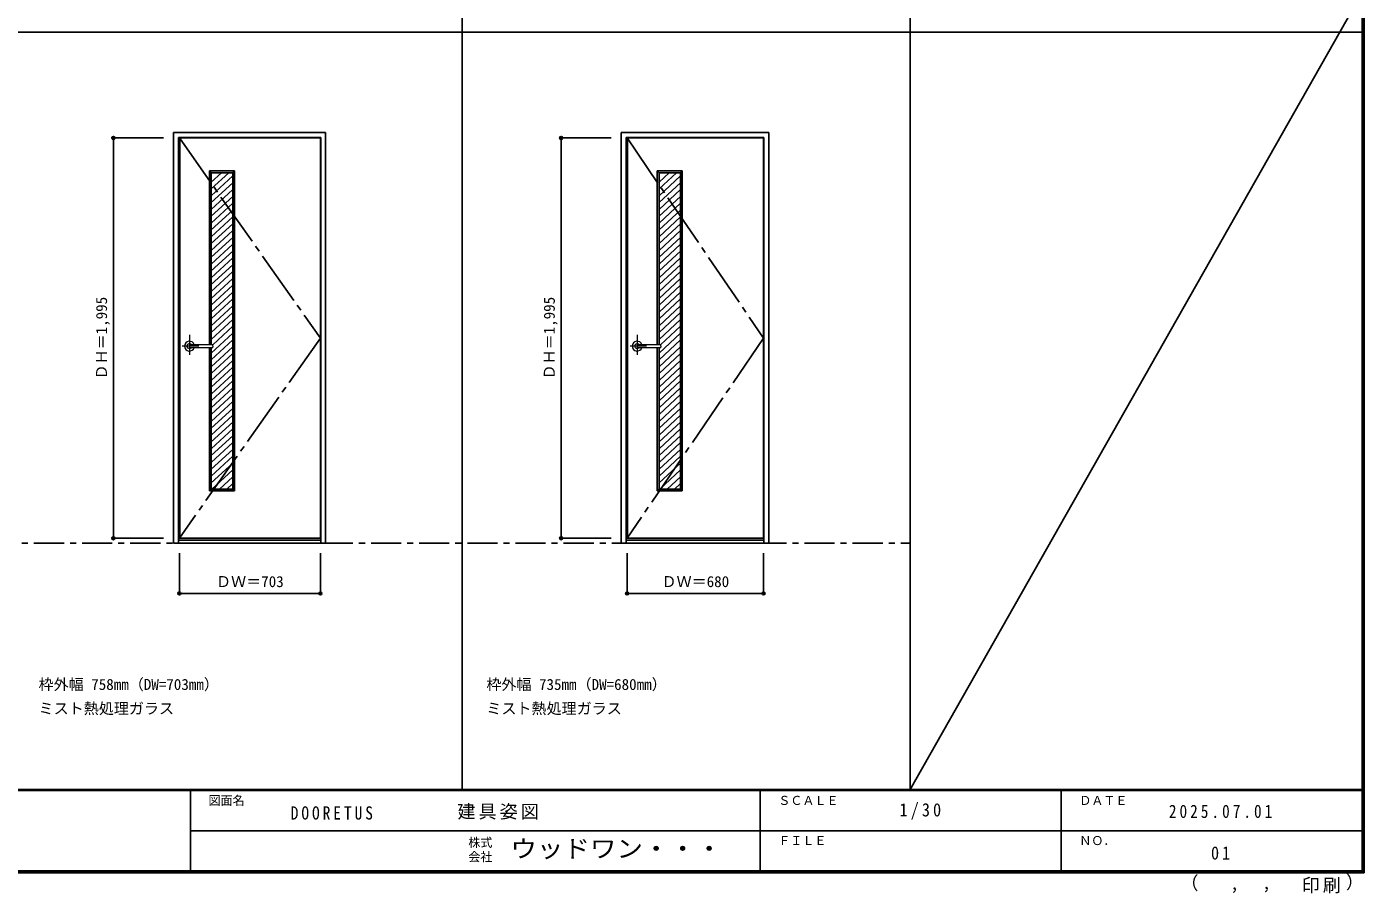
# Model space of a CAD drawing. Units: millimetres, scale not verified. Extents: x -6000 to 5700, y -4307 to 4260.
# Drawn here: x -966 to 5700, y -4307 to 12 of the extents above; entities that cross this region are included whole.
import ezdxf
from ezdxf.enums import TextEntityAlignment as Align

# ---------------------------------------------------------------- set-up
doc = ezdxf.new("R2010")
doc.units = ezdxf.units.MM
doc.header["$LTSCALE"] = 30
doc.header["$PDMODE"] = 32
doc.header["$PDSIZE"] = 15
for name, pattern in [('CHAIN1', [8, 5, -1, 1, -1]), ('CHAIN2', [12, 9, -1, 1, -1]), ('DASHED1', [1.8, 1.2, -0.6])]:
    doc.linetypes.add(name, pattern=pattern)
for name, color, linetype in [('0-1_通り芯', 7, 'CHAIN1'), ('0-2_扉', 7, 'Continuous'), ('0-4_枠', 3, 'Continuous'), ('0-7', 7, 'CHAIN2'), ('0-A_文字', 7, 'Continuous'), ('0-B_寸法', 7, 'Continuous'), ('0-C_ハッチ', 4, 'DASHED1'), ('F-1_枠', 6, 'Continuous'), ('F-A_文字', 7, 'Continuous')]:
    doc.layers.add(name, color=color, linetype=linetype)
doc.layers.add('0-5_レバー', color=7, linetype='Continuous', lineweight=18)
doc.styles.add('ＭＳ ゴシック', font='')
doc.styles.get('ＭＳ ゴシック').set_extended_font_data('MS Gothic')

msp = doc.modelspace()

# ---------------------------------------------------------------- linework, layer by layer
at = {"layer": '0-1_通り芯'}
msp.add_line((-5490, -2562.5), (3436.4, -2562.5), dxfattribs=at)
at = {"layer": '0-2_扉'}
for p, q in [((-203.2, -2537.5), (-203.2, -542.5)), ((2028.4, -2537.5), (2028.4, -542.5)), ((2706.4, -2537.5), (2706.4, -542.5)), ((69.8, -706.5), (-55.2, -706.5)), ((-55.2, -706.5), (-46.2, -715.5)), ((-55.2, -706.5), (-55.2, -1573)), ((60.8, -715.5), (-46.2, -715.5)), ((-46.2, -715.5), (-46.2, -1573)), ((69.8, -706.5), (60.8, -715.5)), ((69.8, -2301.5), (69.8, -706.5)), ((2301.4, -706.5), (2176.4, -706.5)), ((2176.4, -706.5), (2185.4, -715.5)), ((2176.4, -706.5), (2176.4, -1573)), ((2292.4, -715.5), (2185.4, -715.5)), ((2185.4, -715.5), (2185.4, -1573)), ((2301.4, -706.5), (2292.4, -715.5)), ((2301.4, -2301.5), (2301.4, -706.5)), ((-55.2, -1587), (-55.2, -2301.5)), ((-46.2, -1587), (-46.2, -2292.5)), ((2176.4, -1587), (2176.4, -2301.5)), ((2185.4, -1587), (2185.4, -2292.5)), ((-46.2, -2292.5), (-55.2, -2301.5)), ((69.8, -2301.5), (-55.2, -2301.5)), ((60.8, -2292.5), (-46.2, -2292.5)), ((2185.4, -2292.5), (2176.4, -2301.5)), ((2301.4, -2301.5), (2176.4, -2301.5)), ((2292.4, -2292.5), (2185.4, -2292.5))]:
    msp.add_line(p, q, dxfattribs=at)
for points in [[(-205.2, -2537.5), (-205.2, -542.5), (497.8, -542.5)], [(-205.2, -2537.5), (497.8, -2537.5), (497.8, -542.5)], [(2026.4, -2537.5), (2026.4, -542.5), (2706.4, -542.5)], [(2026.4, -2537.5), (2706.4, -2537.5), (2706.4, -542.5)], [(60.8, -715.5), (60.8, -2292.5), (69.8, -2301.5)], [(2292.4, -715.5), (2292.4, -2292.5), (2301.4, -2301.5)]]:
    msp.add_lwpolyline(points, dxfattribs=at)
at = {"layer": '0-4_枠'}
for p, q in [((-234.2, -515.5), (523.8, -515.5)), ((-234.2, -2562.5), (-234.2, -515.5)), ((523.8, -2562.5), (523.8, -515.5)), ((1997.4, -515.5), (2732.4, -515.5)), ((1997.4, -2562.5), (1997.4, -515.5)), ((2732.4, -2562.5), (2732.4, -515.5)), ((-210.2, -539.5), (499.8, -539.5)), ((-210.2, -2562.5), (-210.2, -539.5)), ((499.8, -2562.5), (499.8, -539.5)), ((2021.4, -539.5), (2708.4, -539.5)), ((2021.4, -2562.5), (2021.4, -539.5)), ((2708.4, -2562.5), (2708.4, -539.5)), ((-234.2, -2562.5), (523.8, -2562.5)), ((-210.2, -2547.5), (499.8, -2547.5)), ((1997.4, -2562.5), (2732.4, -2562.5)), ((2021.4, -2547.5), (2708.4, -2547.5))]:
    msp.add_line(p, q, dxfattribs=at)
at = {"layer": '0-5_レバー', "color": 4, "linetype": 'CHAIN1'}
for p, q in [((-154.7, -1523.54), (-154.7, -1623.39)), ((2076.9, -1523.54), (2076.9, -1623.39)), ((-107.9, -1580), (-190.92, -1580)), ((2123.7, -1580), (2040.68, -1580))]:
    msp.add_line(p, q, dxfattribs=at)
at = {"layer": '0-5_レバー'}
for p, q in [((-37.7, -1580), (-37.7, -1574.51)), ((-37.7, -1580), (-37.7, -1585.5)), ((2193.9, -1580), (2193.9, -1574.51)), ((2193.9, -1580), (2193.9, -1585.5))]:
    msp.add_line(p, q, dxfattribs=at)
for points in [[(-144.74, -1573.01), (-145.51, -1572.22), (-147.48, -1570.85), (-149.73, -1569.84), (-152.16, -1569.21), (-154.7, -1569), (-157.24, -1569.21), (-159.67, -1569.84), (-161.92, -1570.85), (-163.89, -1572.22), (-165.51, -1573.89), (-166.71, -1575.79), (-167.45, -1577.85), (-167.7, -1580), (-167.45, -1582.15), (-166.71, -1584.21), (-165.51, -1586.11), (-163.89, -1587.78), (-161.92, -1589.15), (-159.67, -1590.16), (-157.24, -1590.79), (-154.7, -1591), (-152.16, -1590.79), (-149.73, -1590.16), (-147.48, -1589.15), (-145.51, -1587.78), (-144.74, -1586.99)], [(-39.2, -1573), (-48.93, -1573), (-59.11, -1573), (-68.71, -1573), (-77.7, -1573), (-86.11, -1573), (-93.92, -1573), (-100.74, -1573), (-107.04, -1573), (-112.8, -1573), (-118.05, -1573), (-122.84, -1573), (-127.5, -1573), (-131.7, -1573), (-135.45, -1573), (-137.45, -1573), (-139.3, -1573), (-141.31, -1573.01), (-143.72, -1573.01), (-145.21, -1573.01), (-146.75, -1573.01), (-148.27, -1573.01), (-149.37, -1573.01), (-149.83, -1573.01), (-149.83, -1573.02)], [(-149.68, -1586.99), (-149.55, -1586.99), (-149.11, -1586.99), (-148.39, -1586.99), (-147.37, -1586.99), (-146.11, -1586.99), (-144.76, -1586.99), (-141.9, -1586.99), (-138.92, -1587), (-135.9, -1587), (-132.86, -1587), (-129.79, -1587), (-126.71, -1587), (-122.71, -1587), (-118.3, -1587), (-113.33, -1587), (-107.8, -1587), (-101.71, -1587), (-95.06, -1587), (-87.85, -1587), (-79.26, -1587), (-70, -1587), (-60.06, -1587), (-49.45, -1587), (-39.2, -1587)], [(-39.2, -1573), (-48.28, -1573), (-48.68, -1573)], [(2086.86, -1573.01), (2086.09, -1572.22), (2084.12, -1570.85), (2081.88, -1569.84), (2079.44, -1569.21), (2076.9, -1569), (2074.36, -1569.21), (2071.93, -1569.84), (2069.68, -1570.85), (2067.71, -1572.22), (2066.09, -1573.89), (2064.89, -1575.79), (2064.15, -1577.85), (2063.9, -1580), (2064.15, -1582.15), (2064.89, -1584.21), (2066.09, -1586.11), (2067.71, -1587.78), (2069.68, -1589.15), (2071.93, -1590.16), (2074.36, -1590.79), (2076.9, -1591), (2079.44, -1590.79), (2081.88, -1590.16), (2084.12, -1589.15), (2086.09, -1587.78), (2086.86, -1586.99)], [(2192.4, -1573), (2182.67, -1573), (2172.49, -1573), (2162.89, -1573), (2153.9, -1573), (2145.49, -1573), (2137.68, -1573), (2130.86, -1573), (2124.56, -1573), (2118.8, -1573), (2113.55, -1573), (2108.76, -1573), (2104.11, -1573), (2099.9, -1573), (2096.15, -1573), (2094.15, -1573), (2092.3, -1573), (2090.29, -1573.01), (2087.88, -1573.01), (2086.39, -1573.01), (2084.85, -1573.01), (2083.33, -1573.01), (2082.23, -1573.01), (2081.77, -1573.01), (2081.77, -1573.02)], [(2081.92, -1586.99), (2082.05, -1586.99), (2082.49, -1586.99), (2083.21, -1586.99), (2084.23, -1586.99), (2085.49, -1586.99), (2086.84, -1586.99), (2089.7, -1586.99), (2092.68, -1587), (2095.7, -1587), (2098.74, -1587), (2101.81, -1587), (2104.89, -1587), (2108.89, -1587), (2113.3, -1587), (2118.27, -1587), (2123.8, -1587), (2129.89, -1587), (2136.54, -1587), (2143.75, -1587), (2152.34, -1587), (2161.6, -1587), (2171.54, -1587), (2182.15, -1587), (2192.4, -1587)], [(2192.4, -1573), (2183.32, -1573), (2182.92, -1573)]]:
    msp.add_lwpolyline(points, dxfattribs=at)
for centre, radius, start, end in [((-154.7, -1580), 24.55, 16.59952, 343.36736), ((-39.2, -1574.5), 1.5, 0.00847, 89.9163), ((-39.2, -1574.5), 1.5, 360, 90.17419), ((-39.2, -1585.5), 1.5, 270.16419, 0), ((-39.2, -1585.5), 1.5, 269.91059, 359.99153), ((2076.9, -1580), 24.55, 16.59952, 343.36736), ((2192.4, -1574.5), 1.5, 0.00847, 89.9163), ((2192.4, -1574.5), 1.5, 360, 90.17419), ((2192.4, -1585.5), 1.5, 270.16419, 0), ((2192.4, -1585.5), 1.5, 269.91059, 359.99153)]:
    msp.add_arc(centre, radius, start, end, dxfattribs=at)
at = {"layer": '0-7'}
for p, q in [((-205.2, -542.5), (497.8, -1540)), ((2026.4, -542.5), (2706.4, -1540)), ((497.8, -1540), (-205.2, -2537.5)), ((2706.4, -1540), (2026.4, -2537.5))]:
    msp.add_line(p, q, dxfattribs=at)
at = {"layer": '0-B_寸法', "color": 4}
for p, q in [((-534.2, -542.5), (-284.2, -542.5)), ((-534.2, -542.5), (-534.2, -2537.5)), ((1697.4, -542.5), (1947.4, -542.5)), ((1697.4, -542.5), (1697.4, -2537.5)), ((-534.2, -2537.5), (-284.2, -2537.5)), ((1697.4, -2537.5), (1947.4, -2537.5)), ((-205.2, -2812.5), (-205.2, -2612.5)), ((497.8, -2812.5), (497.8, -2612.5)), ((2026.4, -2812.5), (2026.4, -2612.5)), ((2706.4, -2812.5), (2706.4, -2612.5)), ((-205.2, -2812.5), (497.8, -2812.5)), ((2026.4, -2812.5), (2706.4, -2812.5))]:
    msp.add_line(p, q, dxfattribs=at)
at = {"layer": '0-B_寸法'}
for p in [(-534.2, -542.5), (1697.4, -542.5), (-534.2, -2537.5), (1697.4, -2537.5), (-205.2, -2812.5), (497.8, -2812.5), (2026.4, -2812.5), (2706.4, -2812.5)]:
    msp.add_point(p, dxfattribs=at)
at = {"layer": '0-C_ハッチ', "linetype": 'Continuous'}
for p, q in [((4.52, -715.5), (-46.2, -762.46)), ((41.32, -715.5), (-46.2, -796.53)), ((60.8, -731.53), (-46.2, -830.61)), ((2236.12, -715.5), (2185.4, -762.46)), ((2272.92, -715.5), (2185.4, -796.53)), ((2292.4, -731.53), (2185.4, -830.61)), ((60.8, -765.6), (-46.2, -864.68)), ((60.8, -799.67), (-46.2, -898.75)), ((2292.4, -765.6), (2185.4, -864.68)), ((2292.4, -799.67), (2185.4, -898.75)), ((60.8, -833.75), (-46.2, -932.82)), ((2292.4, -833.75), (2185.4, -932.82)), ((60.8, -867.82), (-46.2, -966.89)), ((60.8, -901.89), (-46.2, -1000.96)), ((2292.4, -867.82), (2185.4, -966.89)), ((2292.4, -901.89), (2185.4, -1000.96)), ((60.8, -935.96), (-46.2, -1035.03)), ((60.8, -970.03), (-46.2, -1069.1)), ((2292.4, -935.96), (2185.4, -1035.03)), ((2292.4, -970.03), (2185.4, -1069.1)), ((60.8, -1004.1), (-46.2, -1103.17)), ((60.8, -1038.17), (-46.2, -1137.25)), ((2292.4, -1004.1), (2185.4, -1103.17)), ((2292.4, -1038.17), (2185.4, -1137.25)), ((60.8, -1072.24), (-46.2, -1171.32)), ((60.8, -1106.31), (-46.2, -1205.39)), ((2292.4, -1072.24), (2185.4, -1171.32)), ((2292.4, -1106.31), (2185.4, -1205.39)), ((60.8, -1140.38), (-46.2, -1239.46)), ((60.8, -1174.46), (-46.2, -1273.53)), ((2292.4, -1140.38), (2185.4, -1239.46)), ((2292.4, -1174.46), (2185.4, -1273.53)), ((60.8, -1208.53), (-46.2, -1307.6)), ((60.8, -1242.6), (-46.2, -1341.67)), ((2292.4, -1208.53), (2185.4, -1307.6)), ((2292.4, -1242.6), (2185.4, -1341.67)), ((60.8, -1276.67), (-46.2, -1375.74)), ((60.8, -1310.74), (-46.2, -1409.81)), ((2292.4, -1276.67), (2185.4, -1375.74)), ((2292.4, -1310.74), (2185.4, -1409.81)), ((60.8, -1344.81), (-46.2, -1443.89)), ((60.8, -1378.88), (-46.2, -1477.96)), ((2292.4, -1344.81), (2185.4, -1443.89)), ((2292.4, -1378.88), (2185.4, -1477.96)), ((60.8, -1412.95), (-46.2, -1512.03)), ((60.8, -1447.02), (-46.2, -1546.1)), ((2292.4, -1412.95), (2185.4, -1512.03)), ((2292.4, -1447.02), (2185.4, -1546.1)), ((60.8, -1515.17), (-46.2, -1614.24)), ((60.8, -1481.1), (-38.59, -1573.13)), ((2292.4, -1515.17), (2185.4, -1614.24)), ((2292.4, -1481.1), (2193.01, -1573.13)), ((60.8, -1549.24), (-46.2, -1648.31)), ((60.8, -1583.31), (-46.2, -1682.38)), ((2292.4, -1549.24), (2185.4, -1648.31)), ((2292.4, -1583.31), (2185.4, -1682.38)), ((60.8, -1617.38), (-46.2, -1716.45)), ((60.8, -1651.45), (-46.2, -1750.52)), ((2292.4, -1617.38), (2185.4, -1716.45)), ((2292.4, -1651.45), (2185.4, -1750.52)), ((60.8, -1685.52), (-46.2, -1784.6)), ((60.8, -1719.59), (-46.2, -1818.67)), ((2292.4, -1685.52), (2185.4, -1784.6)), ((2292.4, -1719.59), (2185.4, -1818.67)), ((60.8, -1753.66), (-46.2, -1852.74)), ((60.8, -1787.73), (-46.2, -1886.81)), ((2292.4, -1753.66), (2185.4, -1852.74)), ((2292.4, -1787.73), (2185.4, -1886.81)), ((60.8, -1821.81), (-46.2, -1920.88)), ((60.8, -1855.88), (-46.2, -1954.95)), ((2292.4, -1821.81), (2185.4, -1920.88)), ((2292.4, -1855.88), (2185.4, -1954.95)), ((60.8, -1889.95), (-46.2, -1989.02)), ((60.8, -1924.02), (-46.2, -2023.09)), ((2292.4, -1889.95), (2185.4, -1989.02)), ((2292.4, -1924.02), (2185.4, -2023.09)), ((60.8, -1958.09), (-46.2, -2057.16)), ((60.8, -1992.16), (-46.2, -2091.24)), ((2292.4, -1958.09), (2185.4, -2057.16)), ((2292.4, -1992.16), (2185.4, -2091.24)), ((60.8, -2026.23), (-46.2, -2125.31)), ((60.8, -2060.3), (-46.2, -2159.38)), ((2292.4, -2026.23), (2185.4, -2125.31)), ((2292.4, -2060.3), (2185.4, -2159.38)), ((60.8, -2094.37), (-46.2, -2193.45)), ((60.8, -2128.45), (-46.2, -2227.52)), ((2292.4, -2094.37), (2185.4, -2193.45)), ((2292.4, -2128.45), (2185.4, -2227.52)), ((60.8, -2162.52), (-46.2, -2261.59)), ((60.8, -2196.59), (-42.79, -2292.5)), ((2292.4, -2162.52), (2185.4, -2261.59)), ((2292.4, -2196.59), (2188.81, -2292.5)), ((60.8, -2230.66), (-5.99, -2292.5)), ((60.8, -2264.73), (30.81, -2292.5)), ((2292.4, -2230.66), (2225.61, -2292.5)), ((2292.4, -2264.73), (2262.41, -2292.5))]:
    msp.add_line(p, q, dxfattribs=at)
at = {"layer": 'F-1_枠'}
for p, q in [((1204.8, 4175), (1204.8, -3790)), ((3436.4, 4175), (3436.4, -3790)), ((5690, 4175), (5690, -4205)), ((5695, 4175), (5695, -4205)), ((5700, 4175), (5700, -4205)), ((-6000, -15.5), (5700, -15.5)), ((5700, -3790), (-6000, -3790)), ((5700, -3795), (-6000, -3795)), ((-150, -3795), (-150, -4195)), ((2690, -3795), (2690, -4195)), ((4190, -3795), (4190, -4195)), ((-150, -3995), (5690, -3995.01)), ((5700, -4195), (-6000, -4195)), ((5700, -4200), (-6000, -4200)), ((5700, -4205), (-6000, -4205))]:
    msp.add_line(p, q, dxfattribs=at)
at = {"layer": 'F-A_文字'}
msp.add_line((3436.4, -3790), (5690, 184.5), dxfattribs=at)

# ---------------------------------------------------------------- texts
at = {"layer": '0-A_文字', "style": 'ＭＳ ゴシック'}
for s, p in [('枠外幅 758mm（DW=703mm）', (-906.8, -3310)), ('枠外幅 735mm（DW=680mm）', (1324.8, -3310)), ('ミスト熱処理ガラス', (-906.8, -3430)), ('ミスト熱処理ガラス', (1324.8, -3430))]:
    msp.add_text(s, height=54.99, dxfattribs=at).set_placement(p, align=Align.BOTTOM_LEFT)
at = {"layer": '0-B_寸法', "style": 'ＭＳ ゴシック'}
for p in [(-549.2, -1746.25), (1682.4, -1746.25)]:
    msp.add_text('ＤＨ＝1,995', height=54.99, rotation=90, dxfattribs=at).set_placement(p, align=Align.BOTTOM_LEFT)
for s, p in [('ＤＷ＝703', (-22.45, -2797.5)), ('ＤＷ＝680', (2197.65, -2797.5))]:
    msp.add_text(s, height=54.99, dxfattribs=at).set_placement(p, align=Align.BOTTOM_LEFT)
at = {"layer": 'F-A_文字', "style": 'ＭＳ ゴシック'}
for s, height, p in [('図面名', 43.99, (-60, -3880)), ('ＳＣＡＬＥ', 43.99, (2780, -3880)), ('ＤＡＴＥ', 43.99, (4280, -3880)), ('株式', 43.99, (1235, -4089)), ('ＦＩＬＥ', 43.99, (2780, -4080)), ('ＮＯ．', 43.99, (4280, -4080)), ('会社', 43.99, (1235, -4161)), ('（', 65.98, (4784.03, -4308.31)), ('）', 65.98, (5608.4, -4304.13)), (',', 65.98, (5031.28, -4308.31)), (',', 65.98, (5190.2, -4305.53))]:
    msp.add_text(s, height=height, dxfattribs=at).set_placement(p, align=Align.BOTTOM_LEFT)
at = {"layer": 'F-A_文字', "style": 'ＭＳ ゴシック', "width": 1.1}
msp.add_text('ウッドワン・・・', height=87.98, dxfattribs=at).set_placement((1445, -4155), align=Align.BOTTOM_LEFT)
at = {"layer": 'F-A_文字', "char_height": 65.98, "attachment_point": 7, "style": 'ＭＳ ゴシック'}
for s, insert in [('\\T1.17;建具姿図', (1180.42, -3940)), ('\\T1.38;\\W0.9;1/30', (3383.75, -3940)), ('\\T1.39;\\W0.85;DOORETUS', (350, -3940.79)), ('\\T1.39;\\W0.85;2025.07.01', (4726.25, -3932.5)), ('\\T1.36;\\W0.9;01', (4936.25, -4140)), ('\\T1.17;印刷', (5388.15, -4306.92))]:
    msp.add_mtext(s, dxfattribs=dict(at, insert=insert))

doc.saveas('drawing.dxf')
